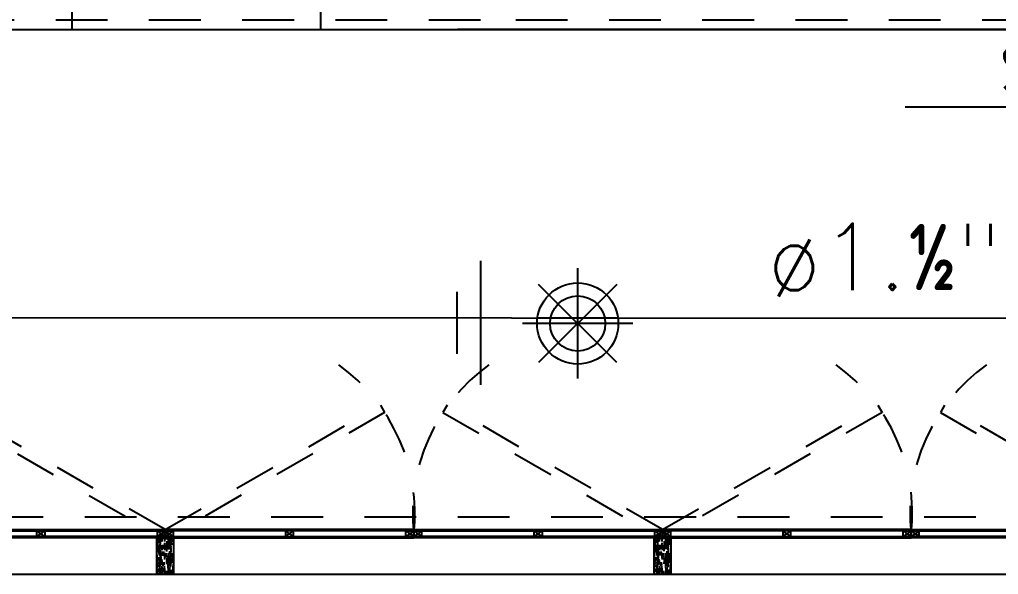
# Model space of a CAD drawing. Header units: millimetres. Extents: x 188.6 to 263.2, y 40.1 to 120.1.
# Drawn here: x 207.915 to 210.276, y 86.58 to 87.919 of the extents above; entities that cross this region are included whole.
import ezdxf
from ezdxf.enums import TextEntityAlignment as Align

# ---------------------------------------------------------------- set-up
doc = ezdxf.new("R2010")
doc.units = ezdxf.units.MM
doc.set_wipeout_variables(frame=1)
doc.linetypes.add('HIDDEN2', pattern=[0.1875, 0.125, -0.0625])
doc.linetypes.add('XREF-TIPO$0$HIDDEN', pattern=[0.375, 0.25, -0.125])
for name, color, linetype in [('_XREF_APTOS 603 E 604$0$A-MC-ALVENARIA', 8, 'Continuous'), ('_XREF_APTOS 603 E 604$0$R-MC-REBOCO', 8, 'Continuous'), ('_XREF_APTOS 603 E 604$0$XREF-TIPO$0$V-MC-VISTA2', 8, 'Continuous'), ('ARQ', 8, 'Continuous'), ('ESTR-VIGAS', 11, 'HIDDEN2'), ('ESTRUTURA', 7, 'Continuous'), ('SPK', 10, 'Continuous'), ('SPK-COL', 7, 'Continuous'), ('SPK-CONEXAO', 10, 'Continuous'), ('SPK-INTERNO', 244, 'Continuous'), ('SPK-TEXTO', 7, 'Continuous'), ('SPK-TUBO-TETO', 12, 'Continuous')]:
    doc.layers.add(name, color=color, linetype=linetype)
doc.styles.add('60-75', font='romans.shx', dxfattribs={"height": 0.12})
doc.styles.add('ROMANS', font='ROMANS.SHX', dxfattribs={"height": 0.15})

# ---------------------------------------------------------------- blocks, each defined once
blk = doc.blocks.new('COBERTURA_29-09-2016')
at = {"layer": 'ESTR-VIGAS'}
for points in [[(0.2000002499999987, 1.540000500000004), (2.435000250000003, 1.540000500000004)], [(2.435000250000003, 1.540000500000004), (4.545000000000012, 1.540000500000004)], [(5.570000250000017, 0.3400005000000021), (0.2000002499999987, 0.3400005000000021)]]:
    blk.add_lwpolyline(points, dxfattribs=at)
blk = doc.blocks.new('XREF-TIPO$0$A$C17B41C2F')
at = {"color": 0}
for p, q in [((-0.0500000473812179, 0.0168749634176493), (-0.0305222213037268, 0.0031507220119238)), ((-0.0305222213037268, 0.0168749634176493), (-0.0500000473812179, 0.0031507220119238)), ((0.2402610395802185, 0.0031372644007206), (0.2597388656577095, 0.0168749634176493)), ((0.2597388656577095, 0.0031372644007206), (0.2402610395802185, 0.0168749634176493))]:
    blk.add_line(p, q, dxfattribs=at)
at = {"color": 0, "ltscale": 0.5}
for p, q in [((0.5305221265416549, 0.0168749634176493), (0.5499999526191459, 0.0031507220119238)), ((0.5499999526191459, 0.0168749634176493), (0.5305221265416549, 0.0031507220119238))]:
    blk.add_line(p, q, dxfattribs=at)
for points in [[(-0.0500000473812179, -3.53902578e-08), (0.5499999526191459, -3.53902578e-08), (0.5499999526191459, 0.0199999641627073), (-0.0500000473812179, 0.0199999641627073)], [(-0.0500000473812179, 0.0031507220119238), (0.5499999526191459, 0.0031249653548002), (0.5499999526191459, 0.0168749634176493), (-0.0500000473812179, 0.0168749634176493), (-0.0500000473812179, 0.0031507220119238)], [(0.5499999526191459, 0.0031507220119238), (0.5305221265416549, 0.0031507220119238), (0.5305221265416549, 0.0168749634176493), (0.5499999526191459, 0.0168749634176493)]]:
    blk.add_lwpolyline(points, close=True, dxfattribs=at)
at = {"color": 0}
for points in [[(-0.0305222213037268, 0.0031507220119238), (-0.0500000473812179, 0.0031507220119238), (-0.0500000473812179, 0.0168749634176493), (-0.0305222213037268, 0.0168749634176493)], [(0.2597388656577095, 0.0168749634176493), (0.2402610395802185, 0.0168749634176493), (0.2402610395802185, 0.0031372644007206), (0.2597388656577095, 0.0031372644007206)]]:
    blk.add_lwpolyline(points, close=True, dxfattribs=at)
blk = doc.blocks.new('A$C0BE265FA')
at = {"layer": 'ARQ'}
h = blk.add_hatch(dxfattribs=at)
h.set_pattern_fill('WOOD8', color=256, scale=0.04, angle=90, pattern_type=2)
h.set_pattern_definition([(79.69520000000003, (-3.106099219261067, -1.29750255785484), (0.0399997950214397, 0.2400000384339161), [0.00447212, -0.4427414399999975]), (90, (-3.105299219339029, -1.293102557878909), (-0.04, 0.04), [0.0044, -0.0356]), (108.4348999999999, (-3.105299219339029, -1.288702557902752), (-0.0399999361289083, 0.0800000173837185), [0.00379472, -0.1226963599999994]), (262.875, (-3.106499219280066, -1.285102556568062), (0.0399999312757586, 0.2800000151938114), [0.00322492, -0.3192654]), (264.8056, (-3.106899219299067, -1.288302556720053), (0.0399998089879781, 0.4000000268017958), [0.00441816, -0.4373962800000001]), (284.0361999999999, (-3.107299219318064, -1.292702556695758), (0.0399999222944498, -0.1200000218395896), [0.00494772, -0.15997648]), (99.46229999999994, (-3.106099219261067, -1.294302557702849), (-0.0399999255680974, 0.2000000309478123), [0.00243312, -0.2408774]), (83.65980000000005, (-3.106499219280066, -1.291902558054744), (-0.0400000631583878, -0.3199999761042569), [0.00362216, -0.35859324]), (275.7106, (-3.106099219261067, -1.288302556720053), (0.0400000525866517, -0.3599999769398341), [0.00401996, -0.3979750799999975]), (258.6901000000001, (-3.105699219358484, -1.292302557374795), (0.0399999052864643, 0.1600000300892381), [0.0020396, -0.2019211599999988]), (84.8056, (-3.105699219358484, -1.301102557327793), (-0.0399998089879779, -0.4000000268017958), [0.00441816, -0.4373962800000001]), (78.69009999999997, (-3.105299219339029, -1.296702557351864), (-0.0399999052864644, -0.160000030089238), [0.0040792, -0.19988156]), (90, (-3.104499219301033, -1.292702556695758), (-0.04, 0.04), [0.0048, -0.0352]), (110.5559999999999, (-3.104499219301033, -1.287902557398864), (-0.0799998398568635, 0.2000000737816969), [0.0034176, -0.3383425599999999]), (93.81409999999993, (-3.105699219358484, -1.284702557246873), (-0.0400002449589481, 0.5599999736578523), [0.00601332, -0.59531852]), (84.8056, (-3.106099219261067, -1.278702558126723), (-0.0399998089879779, -0.4000000268017958), [0.00441816, -0.4373962800000001]), (90, (-3.105699219358484, -1.27430255815011), (-0.04, 0.04), [0.0044, -0.0356]), (95.19439999999994, (-3.105699219358484, -1.309902557279883), (-0.039999808987978, 0.4000000268017958), [0.00441816, -0.4373962800000001]), (84.8056, (-3.106099219261067, -1.305502557303725), (-0.0399998089879779, -0.4000000268017958), [0.00441816, -0.4373962800000001]), (90, (-3.106499219280066, -1.309902557279883), (-0.04, 0.04), [0.0024, -0.0376]), (95.19439999999994, (-3.106499219280066, -1.307502557631778), (-0.039999808987978, 0.4000000268017958), [0.00441816, -0.4373962800000001]), (90, (-3.106899219299067, -1.303102557655846), (-0.04, 0.04), [0.004, -0.036]), (100.3048, (-3.106899219299067, -1.29910255699974), (0.0399997950214397, -0.2400000384339161), [0.00447212, -0.44274144]), (95.19439999999994, (-3.107699219337063, -1.294702557023811), (-0.039999808987978, 0.4000000268017958), [0.00441816, -0.4373962800000001]), (84.8056, (-3.108099219356062, -1.290302557048107), (-0.0399998089879779, -0.4000000268017958), [0.00441816, -0.4373962800000001]), (84.8056, (-3.107699219337063, -1.285902557071721), (-0.0399998089879779, -0.4000000268017958), [0.00441816, -0.4373962800000001]), (81.86989999999993, (-3.107299219318064, -1.281502557095109), (-0.03999997423262201, -0.2399999910584448), [0.00565684, -0.2771858399999974]), (90, (-3.106499219280066, -1.275902557294784), (-0.04, 0.04), [0.006, -0.034]), (77.47120000000002, (-3.082499219303826, -1.277502556439685), (0.0399999841217957, 0.2000000128163639), [0.0036878, -0.36509396]), (84.28939999999999, (-3.081699219266282, -1.273902556966731), (-0.0400000525866517, -0.3599999769398341), [0.00401996, -0.3979750800000001]), (98.13009999999994, (-3.082499219303826, -1.277502556439685), (-0.0399999742326217, 0.2399999910584448), [0.00282844, -0.2800142800000001]), (99.46229999999994, (-3.082899219323278, -1.274702557471072), (-0.0399999255680974, 0.2000000309478123), [0.0048662, -0.23844428]), (90, (-3.083699219360823, -1.309902557279883), (-0.04, 0.04), [0.0048, -0.0352]), (80.5377, (-3.083699219360823, -1.305102557982762), (-0.0399999255680975, -0.2000000309478122), [0.00243312, -0.2408774]), (291.8014, (-3.083299219342278, -1.302702556472695), (-0.039999996420026, 0.1200000109204308), [0.00215408, -0.21325252]), (282.9946000000001, (-3.082499219303826, -1.304702556799838), (-0.0799999031031338, 0.3600000307099759), [0.00533668, -0.5283298799999999]), (82.87500000000001, (-3.082499219303826, -1.273102556463072), (-0.0399999312757587, -0.2800000151938114), [0.00322492, -0.3192654]), (97.12499999999991, (-3.082499219303826, -1.273102556463072), (-0.0399999312757586, 0.2800000151938114), [0.00322492, -0.3192654]), (90, (-3.082899219323278, -1.309902557279883), (-0.04, 0.04), [0.0032, -0.0368]), (284.0361999999999, (-3.082899219323278, -1.30670255712789), (0.0399999222944498, -0.1200000218395896), [0.00329848, -0.16162576]), (86.63350000000004, (-3.084099219264317, -1.301102557327793), (-0.0400004385341794, -0.6399999728787479), [0.00681176, -0.6743637199999949]), (87.70940000000003, (-3.083699219360823, -1.294302557702849), (-0.0399998301250331, -0.9600000051670294), [0.010008, -0.9907916800000002]), (93.17979999999955, (-3.083299219342278, -1.284302557926821), (-0.0399996416930524, 0.6800000201079799), [0.00721112, -0.7138991599999974]), (99.46229999999994, (-3.083699219360823, -1.277102557118722), (-0.0399999255680974, 0.2000000309478123), [0.00729932, -0.2360112]), (100.3048, (-3.080099219306247, -1.309902557279883), (0.0399997950214397, -0.2400000384339161), [0.00447212, -0.44274144]), (105.9454, (-3.080899219345154, -1.305502557303725), (0.0399999955718552, -0.1600000050660861), [0.00582408, -0.28538032]), (90, (-3.082499219303826, -1.299902557503854), (-0.04, 0.04), [0.0052, -0.0348]), (81.86989999999993, (-3.082499219303826, -1.294702557023811), (-0.03999997423262201, -0.2399999910584448), [0.00565684, -0.2771858399999974]), (93.57629999999935, (-3.081699219266282, -1.289102557223714), (-0.0399996286932699, 0.600000026173364), [0.00641248, -0.6348362799999994]), (81.25380000000001, (-3.082099219284826, -1.282702556919729), (0.0400001678823012, 0.279999973454254), [0.00526116, -0.5208566799999949]), (75.96380000000005, (-3.081299219364153, -1.277502556439685), (-0.0399999222944498, -0.1200000218395896), [0.00494772, -0.15997648]), (90, (-3.080099219306247, -1.272702557143019), (-0.04, 0.04), [0.0028, -0.0372]), (264.8056, (-3.084099219264317, -1.301102557327793), (0.0399998089879781, 0.4000000268017958), [0.00883628, -0.4329781600000003]), (85.23639999999993, (-3.086499219261439, -1.309902557279883), (-0.0399996613064505, -0.4400000378527836), [0.00963328, -0.4720305200000002]), (90, (-3.085699219340312, -1.300302556823907), (-0.04, 0.04), [0.0092, -0.0308]), (94.08559999999996, (-3.085699219340312, -1.291102557550857), (-0.0399998452941669, 0.5200000059605934), [0.0112285199999999, -0.5501981999999951]), (90, (-3.086499219261439, -1.279902557951117), (-0.04, 0.04), [0.01, -0.03]), (97.12499999999991, (-3.078099219328123, -1.309902557279883), (-0.0399999312757586, 0.2800000151938114), [0.00967472, -0.3128156]), (96.34019999999997, (-3.07929921926825, -1.300302556823907), (-0.0400000631583877, 0.3199999761042569), [0.00724432, -0.3549710800000001]), (87.51039999999998, (-3.080099219306247, -1.293102557878909), (-0.0400007146107917, -0.8799999791882172), [0.00920868, -0.91166048]), (83.48020000000005, (-3.079699219288158, -1.283902556743668), (-0.1199999810097492, -1.039999991634944), [0.01409112, -1.395022079999999]), (93.01279999999981, (-3.104099219282488, -1.309902557279883), (-0.0400001641951632, 0.7200000004678956), [0.00761052, -0.7534413999999995]), (81.86989999999993, (-3.104499219301033, -1.302302557151732), (-0.03999997423262201, -0.2399999910584448), [0.0084852799999999, -0.2743574399999974]), (87.61409999999995, (-3.103299219359996, -1.293902556519697), (-0.0399993108224176, -0.9200000209549773), [0.0096083199999999, -0.9512246399999952]), (100.6197, (-3.102899219341906, -1.284302557926821), (0.0800003233247349, -0.4399999361847267), [0.00651152, -0.64464128]), (90, (-3.104099219282488, -1.277902557623064), (-0.04, 0.04), [0.008, -0.032]), (86.82020000000004, (-3.1088992192781, -1.309902557279883), (-0.0399996416930523, -0.6800000201079799), [0.00721112, -0.713899159999995]), (96.00899999999996, (-3.108499219259101, -1.302702556472695), (0.0399999726992737, -0.3999999900362416), [0.007642, -0.75655692]), (96.7098, (-3.10929921929619, -1.295102558206735), (0.0399997552497613, -0.3600000399100522), [0.00684688, -0.6778428000000001]), (84.28939999999999, (-3.110099219335097, -1.288302556720053), (-0.0400000525866517, -0.3599999769398341), [0.00803992, -0.39395512]), (77.90519999999998, (-3.10929921929619, -1.280302557270715), (-0.0800002693395147, -0.359999944064556), [0.00572712, -0.56698572]), (99.46229999999994, (-3.108099219356062, -1.274702557471072), (-0.0399999255680974, 0.2000000309478123), [0.0048662, -0.23844428]), (93.81409999999993, (-3.10129921926591, -1.309902557279883), (-0.0400002449589481, 0.5599999736578523), [0.00601332, -0.59531852]), (77.19570000000002, (-3.101699219283998, -1.303902558158823), (-0.1200002955069241, -0.519999913875351), [0.0090244, -0.89341672]), (90, (-3.099699219305874, -1.295102558206735), (-0.04, 0.04), [0.01, -0.03]), (95.44029999999985, (-3.099699219305874, -1.285102556568062), (0.0399997348496507, -0.4400000124883264), [0.008438, -0.8353629199999995]), (96.7098, (-3.100499219344328, -1.27670255779867), (0.0399997552497613, -0.3600000399100522), [0.00684688, -0.6778428000000001]), (90, (-3.111699219294221, -1.309902557279883), (-0.04, 0.04), [0.0068, -0.0332]), (98.13009999999994, (-3.111699219294221, -1.303102557655846), (-0.0399999742326217, 0.2399999910584448), [0.01131372, -0.2715289999999999]), (87.61409999999995, (-3.113299219252893, -1.291902558054744), (-0.0399993108224176, -0.9200000209549773), [0.0096083199999999, -0.9512246399999952]), (84.47250000000003, (-3.112899219351219, -1.282302557598768), (0.0799994151865981, 0.840000068775989), [0.01245792, -1.233335]), (96.8428, (-3.075299219312, -1.309902557279883), (0.0800003199169901, -0.6799999746191423), [0.0100717599999999, -0.9971025199999948]), (90, (-3.076499219368087, -1.299902557503854), (-0.04, 0.04), [0.0112, -0.0288]), (86.34780000000003, (-3.076499219368087, -1.288702557902752), (-0.0799994919411372, -1.240000037688629), [0.0188382399999999, -1.864987639999988]), (90, (-3.089299219278017, -1.309902557279883), (-0.04, 0.04), [0.0096, -0.0304]), (94.76359999999987, (-3.089299219278017, -1.300302556823907), (-0.0399996613064504, 0.4400000378527836), [0.0096332799999999, -0.4720305199999979]), (88.15239999999996, (-3.090099219316015, -1.290702556367705), (-0.0399997735908692, -1.200000018572352), [0.01240644, -1.22823856]), (87.2737, (-3.089699219297016, -1.278302556943117), (-0.0399998407090877, -0.8000000117989386), [0.00840952, -0.8325423200000001]), (84.8056, (-3.095699219349171, -1.309902557279883), (-0.0399998089879779, -0.4000000268017958), [0.00883628, -0.4329781600000002]), (90, (-3.094899219311174, -1.301102557327793), (-0.04, 0.04), [0.0128, -0.0272]), (91.90919999999942, (-3.094899219311174, -1.288302556720053), (-0.0400009696431283, 1.159999961263149), [0.01200668, -1.188659799999997]), (93.57629999999935, (-3.095299219330172, -1.276302556615064), (-0.0399996286932699, 0.600000026173364), [0.00641248, -0.6348362799999994])])
h.paths.add_polyline_path([(-3.035299219273837, -1.22670986957496), (-3.075299219312, -1.22670986957496), (-3.075299219312, -1.314855188201817), (-3.035299219273837, -1.314855188201817)])
h = blk.add_hatch(dxfattribs=at)
h.set_pattern_fill('WOOD8', color=256, scale=0.04, angle=90, pattern_type=2)
h.set_pattern_definition([(79.69520000000003, (-1.906099219259885, -1.29737767449501), (0.0399997950214397, 0.2400000384339161), [0.00447212, -0.4427414399999975]), (90, (-1.905299219338303, -1.292977674519079), (-0.04, 0.04), [0.0044, -0.0356]), (108.4348999999999, (-1.905299219338303, -1.28857767454292), (-0.0399999361289083, 0.0800000173837185), [0.00379472, -0.1226963599999994]), (262.875, (-1.906499219279339, -1.284977673206866), (0.0399999312757586, 0.2800000151938114), [0.00322492, -0.3192654]), (264.8056, (-1.906899219298338, -1.288177673359995), (0.0399998089879781, 0.4000000268017958), [0.00441816, -0.4373962800000001]), (284.0361999999999, (-1.907299219316881, -1.292577673335926), (0.0399999222944498, -0.1200000218395896), [0.00494772, -0.15997648]), (99.46229999999994, (-1.906099219259885, -1.294177674343018), (-0.0399999255680974, 0.2000000309478123), [0.00243312, -0.2408774]), (83.65980000000005, (-1.906499219279339, -1.291777674694684), (-0.0400000631583878, -0.3199999761042569), [0.00362216, -0.35859324]), (275.7106, (-1.906099219259885, -1.288177673359995), (0.0400000525866517, -0.3599999769398341), [0.00401996, -0.3979750799999975]), (258.6901000000001, (-1.90569921935821, -1.292177674014965), (0.0399999052864643, 0.1600000300892381), [0.0020396, -0.2019211599999988]), (84.8056, (-1.90569921935821, -1.300977673967962), (-0.0399998089879779, -0.4000000268017958), [0.00441816, -0.4373962800000001]), (78.69009999999997, (-1.905299219338303, -1.296577673990667), (-0.0399999052864644, -0.160000030089238), [0.0040792, -0.19988156]), (90, (-1.904499219300305, -1.292577673335926), (-0.04, 0.04), [0.0048, -0.0352]), (110.5559999999999, (-1.904499219300305, -1.287777674039034), (-0.0799998398568635, 0.2000000737816969), [0.0034176, -0.3383425599999999]), (93.81409999999993, (-1.90569921935821, -1.284577673887042), (-0.0400002449589481, 0.5599999736578523), [0.00601332, -0.59531852]), (84.8056, (-1.906099219259885, -1.278577674765982), (-0.0399998089879779, -0.4000000268017958), [0.00441816, -0.4373962800000001]), (90, (-1.90569921935821, -1.274177674790052), (-0.04, 0.04), [0.0044, -0.0356]), (95.19439999999994, (-1.90569921935821, -1.309777673920051), (-0.039999808987978, 0.4000000268017958), [0.00441816, -0.4373962800000001]), (84.8056, (-1.906099219259885, -1.305377673943666), (-0.0399998089879779, -0.4000000268017958), [0.00441816, -0.4373962800000001]), (90, (-1.906499219279339, -1.309777673920051), (-0.04, 0.04), [0.0024, -0.0376]), (95.19439999999994, (-1.906499219279339, -1.30737767427081), (-0.039999808987978, 0.4000000268017958), [0.00441816, -0.4373962800000001]), (90, (-1.906899219298338, -1.302977674295106), (-0.04, 0.04), [0.004, -0.036]), (100.3048, (-1.906899219298338, -1.298977673639909), (0.0399997950214397, -0.2400000384339161), [0.00447212, -0.44274144]), (95.19439999999994, (-1.90769921933588, -1.29457767366398), (-0.039999808987978, 0.4000000268017958), [0.00441816, -0.4373962800000001]), (84.8056, (-1.908099219355334, -1.290177673686912), (-0.0399998089879779, -0.4000000268017958), [0.00441816, -0.4373962800000001]), (84.8056, (-1.90769921933588, -1.28577767371098), (-0.0399998089879779, -0.4000000268017958), [0.00441816, -0.4373962800000001]), (81.86989999999993, (-1.907299219316881, -1.28137767373505), (-0.03999997423262201, -0.2399999910584448), [0.00565684, -0.2771858399999974]), (90, (-1.906499219279339, -1.275777673934952), (-0.04, 0.04), [0.006, -0.034]), (77.47120000000002, (-1.882499219303099, -1.277377673079854), (0.0399999841217957, 0.2000000128163639), [0.0036878, -0.36509396]), (84.28939999999999, (-1.881699219265101, -1.273777673606899), (-0.0400000525866517, -0.3599999769398341), [0.00401996, -0.3979750800000001]), (98.13009999999994, (-1.882499219303099, -1.277377673079854), (-0.0399999742326217, 0.2399999910584448), [0.00282844, -0.2800142800000001]), (99.46229999999994, (-1.882899219322098, -1.274577674111014), (-0.0399999255680974, 0.2000000309478123), [0.0048662, -0.23844428]), (90, (-1.883699219360095, -1.309777673920051), (-0.04, 0.04), [0.0048, -0.0352]), (80.5377, (-1.883699219360095, -1.304977674622705), (-0.0399999255680975, -0.2000000309478122), [0.00243312, -0.2408774]), (291.8014, (-1.883299219341096, -1.302577673111954), (-0.039999996420026, 0.1200000109204308), [0.00215408, -0.21325252]), (282.9946000000001, (-1.882499219303099, -1.304577673440007), (-0.0799999031031338, 0.3600000307099759), [0.00533668, -0.5283298799999999]), (82.87500000000001, (-1.882499219303099, -1.272977673103014), (-0.0399999312757587, -0.2800000151938114), [0.00322492, -0.3192654]), (97.12499999999991, (-1.882499219303099, -1.272977673103014), (-0.0399999312757586, 0.2800000151938114), [0.00322492, -0.3192654]), (90, (-1.882899219322098, -1.309777673920051), (-0.04, 0.04), [0.0032, -0.0368]), (284.0361999999999, (-1.882899219322098, -1.30657767376806), (0.0399999222944498, -0.1200000218395896), [0.00329848, -0.16162576]), (86.63350000000004, (-1.884099219263134, -1.300977673967962), (-0.0400004385341794, -0.6399999728787479), [0.00681176, -0.6743637199999949]), (87.70940000000003, (-1.883699219360095, -1.294177674343018), (-0.0399998301250331, -0.9600000051670294), [0.010008, -0.9907916800000002]), (93.17979999999955, (-1.883299219341096, -1.284177674566989), (-0.0399996416930524, 0.6800000201079799), [0.00721112, -0.7138991599999974]), (99.46229999999994, (-1.883699219360095, -1.276977673758892), (-0.0399999255680974, 0.2000000309478123), [0.00729932, -0.2360112]), (100.3048, (-1.880099219305975, -1.309777673920051), (0.0399997950214397, -0.2400000384339161), [0.00447212, -0.44274144]), (105.9454, (-1.880899219344428, -1.305377673943666), (0.0399999955718552, -0.1600000050660861), [0.00582408, -0.28538032]), (90, (-1.882499219303099, -1.299777674142659), (-0.04, 0.04), [0.0052, -0.0348]), (81.86989999999993, (-1.882499219303099, -1.29457767366398), (-0.03999997423262201, -0.2399999910584448), [0.00565684, -0.2771858399999974]), (93.57629999999935, (-1.881699219265101, -1.288977673862972), (-0.0399996286932699, 0.600000026173364), [0.00641248, -0.6348362799999994]), (81.25380000000001, (-1.8820992192841, -1.282577673558989), (0.0400001678823012, 0.279999973454254), [0.00526116, -0.5208566799999949]), (75.96380000000005, (-1.881299219362971, -1.277377673079854), (-0.0399999222944498, -0.1200000218395896), [0.00494772, -0.15997648]), (90, (-1.880099219305975, -1.27257767378296), (-0.04, 0.04), [0.0028, -0.0372]), (264.8056, (-1.884099219263134, -1.300977673967962), (0.0399998089879781, 0.4000000268017958), [0.00883628, -0.4329781600000003]), (85.23639999999993, (-1.886499219261168, -1.309777673920051), (-0.0399996613064505, -0.4400000378527836), [0.00963328, -0.4720305200000002]), (90, (-1.885699219339129, -1.300177673464077), (-0.04, 0.04), [0.0092, -0.0308]), (94.08559999999996, (-1.885699219339129, -1.290977674191025), (-0.0399998452941669, 0.5200000059605934), [0.0112285199999999, -0.5501981999999951]), (90, (-1.886499219261168, -1.279777674589922), (-0.04, 0.04), [0.01, -0.03]), (97.12499999999991, (-1.87809921932694, -1.309777673920051), (-0.0399999312757586, 0.2800000151938114), [0.00967472, -0.3128156]), (96.34019999999997, (-1.879299219268431, -1.300177673464077), (-0.0400000631583877, 0.3199999761042569), [0.00724432, -0.3549710800000001]), (87.51039999999998, (-1.880099219305975, -1.292977674519079), (-0.0400007146107917, -0.8799999791882172), [0.00920868, -0.91166048]), (83.48020000000005, (-1.879699219286975, -1.283777673383837), (-0.1199999810097492, -1.039999991634944), [0.01409112, -1.395022079999999]), (93.01279999999981, (-1.904099219282215, -1.309777673920051), (-0.0400001641951632, 0.7200000004678956), [0.00761052, -0.7534413999999995]), (81.86989999999993, (-1.904499219300305, -1.302177673791675), (-0.03999997423262201, -0.2399999910584448), [0.0084852799999999, -0.2743574399999974]), (87.61409999999995, (-1.903299219360178, -1.293777673159866), (-0.0399993108224176, -0.9200000209549773), [0.0096083199999999, -0.9512246399999952]), (100.6197, (-1.902899219341178, -1.284177674566989), (0.0800003233247349, -0.4399999361847267), [0.00651152, -0.64464128]), (90, (-1.904099219282215, -1.277777674263005), (-0.04, 0.04), [0.008, -0.032]), (86.82020000000004, (-1.908899219276918, -1.309777673920051), (-0.0399996416930523, -0.6800000201079799), [0.00721112, -0.713899159999995]), (96.00899999999996, (-1.908499219258374, -1.302577673111954), (0.0399999726992737, -0.3999999900362416), [0.007642, -0.75655692]), (96.7098, (-1.909299219295916, -1.294977674846677), (0.0399997552497613, -0.3600000399100522), [0.00684688, -0.6778428000000001]), (84.28939999999999, (-1.910099219334369, -1.288177673359995), (-0.0400000525866517, -0.3599999769398341), [0.00803992, -0.39395512]), (77.90519999999998, (-1.909299219295916, -1.280177673910883), (-0.0800002693395147, -0.359999944064556), [0.00572712, -0.56698572]), (99.46229999999994, (-1.908099219355334, -1.274577674111014), (-0.0399999255680974, 0.2000000309478123), [0.0048662, -0.23844428]), (93.81409999999993, (-1.901299219265183, -1.309777673920051), (-0.0400002449589481, 0.5599999736578523), [0.00601332, -0.59531852]), (77.19570000000002, (-1.901699219284181, -1.303777674798765), (-0.1200002955069241, -0.519999913875351), [0.0090244, -0.89341672]), (90, (-1.899699219305148, -1.294977674846677), (-0.04, 0.04), [0.01, -0.03]), (95.44029999999985, (-1.899699219305148, -1.284977673206866), (0.0399997348496507, -0.4400000124883264), [0.008438, -0.8353629199999995]), (96.7098, (-1.900499219343146, -1.27657767443793), (0.0399997552497613, -0.3600000399100522), [0.00684688, -0.6778428000000001]), (90, (-1.911699219293949, -1.309777673920051), (-0.04, 0.04), [0.0068, -0.0332]), (98.13009999999994, (-1.911699219293949, -1.302977674295106), (-0.0399999742326217, 0.2399999910584448), [0.01131372, -0.2715289999999999]), (87.61409999999995, (-1.913299219253076, -1.291777674694684), (-0.0399993108224176, -0.9200000209549773), [0.0096083199999999, -0.9512246399999952]), (84.47250000000003, (-1.912899219351401, -1.282177674238937), (0.0799994151865981, 0.840000068775989), [0.01245792, -1.233335]), (96.8428, (-1.875299219311273, -1.309777673920051), (0.0800003199169901, -0.6799999746191423), [0.0100717599999999, -0.9971025199999948]), (90, (-1.876499219367815, -1.299777674142659), (-0.04, 0.04), [0.0112, -0.0288]), (86.34780000000003, (-1.876499219367815, -1.28857767454292), (-0.0799994919411372, -1.240000037688629), [0.0188382399999999, -1.864987639999988]), (90, (-1.88929921927729, -1.309777673920051), (-0.04, 0.04), [0.0096, -0.0304]), (94.76359999999987, (-1.88929921927729, -1.300177673464077), (-0.0399996613064504, 0.4400000378527836), [0.0096332799999999, -0.4720305199999979]), (88.15239999999996, (-1.890099219315288, -1.290577673007873), (-0.0399997735908692, -1.200000018572352), [0.01240644, -1.22823856]), (87.2737, (-1.889699219295834, -1.27817767358283), (-0.0399998407090877, -0.8000000117989386), [0.00840952, -0.8325423200000001]), (84.8056, (-1.895699219348898, -1.309777673920051), (-0.0399998089879779, -0.4000000268017958), [0.00883628, -0.4329781600000002]), (90, (-1.89489921930999, -1.300977673967962), (-0.04, 0.04), [0.0128, -0.0272]), (91.90919999999942, (-1.89489921930999, -1.288177673359995), (-0.0400009696431283, 1.159999961263149), [0.01200668, -1.188659799999997]), (93.57629999999935, (-1.895299219329444, -1.276177673255005), (-0.0399996286932699, 0.600000026173364), [0.00641248, -0.6348362799999994])])
h.paths.add_polyline_path([(-1.83529921927311, -1.226584986214902), (-1.875299219311273, -1.226584986214902), (-1.875299219311273, -1.314855188201817), (-1.83529921927311, -1.314855188201817)])
at = {"layer": '_XREF_APTOS 603 E 604$0$A-MC-ALVENARIA'}
for p, q in [((-3.279764353774226, -0.0001134764715971), (-3.279781483855913, 0.1898864274080552)), ((-2.679777522727817, 0), (-2.679777522727817, 0.1899999046509038))]:
    blk.add_line(p, q, dxfattribs=at)
at = {"layer": '_XREF_APTOS 603 E 604$0$R-MC-REBOCO'}
for p, q in [((-6.185019937576727, 1.3824319e-09), (0, 0)), ((0, 0), (-2.349999951995414, 0))]:
    blk.add_line(p, q, dxfattribs=at)
at = {"layer": '_XREF_APTOS 603 E 604$0$XREF-TIPO$0$V-MC-VISTA2'}
blk.add_line((-3.659999951996723, 0), (-2.349999951995414, 0), dxfattribs=at)
at = {"layer": 'ARQ'}
blk.add_line((-0.6152992081993034, -1.314729704954742), (-4.295299230385352, -1.314729231964747), dxfattribs=at)
at = {"layer": 'ARQ', "linetype": 'XREF-TIPO$0$HIDDEN', "ltscale": 0.3}
for points in [[(-3.584914461339848, -0.9240303777107784), (-3.065299219069402, -1.22403037771096), (-3.055299219293373, -1.206709870021995), (-3.574914461563365, -0.9067098700220412)], [(-3.584914461339848, -0.9240303777107784), (-3.065299219069402, -1.22403037771096), (-3.055299219293373, -1.206709870021995), (-3.574914461563365, -0.9067098700220412)], [(-2.52568397724508, -0.9239054943500375), (-3.045299219515982, -1.223905494349992), (-3.055299219292009, -1.206584986661936), (-2.535683977022016, -0.9065849866619828)], [(-2.52568397724508, -0.9239054943500375), (-3.045299219515982, -1.223905494349992), (-3.055299219292009, -1.206584986661936), (-2.535683977022016, -0.9065849866619828)], [(-2.384914461339121, -0.9239054943500375), (-1.865299219068219, -1.223905494349992), (-1.85529921929219, -1.206584986661936), (-2.374914461562183, -0.9065849866619828)], [(-2.384914461339121, -0.9239054943500375), (-1.865299219068219, -1.223905494349992), (-1.85529921929219, -1.206584986661936), (-2.374914461562183, -0.9065849866619828)], [(-1.325683977244352, -0.9237806109899792), (-1.845299219515254, -1.223780610989932), (-1.85529921929219, -1.206460103300741), (-1.33568397702129, -0.9064601033019244)], [(-1.325683977244352, -0.9237806109899792), (-1.845299219515254, -1.223780610989932), (-1.85529921929219, -1.206460103300741), (-1.33568397702129, -0.9064601033019244)], [(-1.184914461338393, -0.9237806109899792), (-0.6652992190679471, -1.223780610989932), (-0.6552992192910096, -1.206460103300741), (-1.174914461562366, -0.9064601033019244)], [(-1.184914461338393, -0.9237806109899792), (-0.6652992190679471, -1.223780610989932), (-0.6552992192910096, -1.206460103300741), (-1.174914461562366, -0.9064601033019244)]]:
    blk.add_lwpolyline(points, close=True, dxfattribs=at)
at = {"layer": 'ARQ'}
for points in [[(-3.075299219312, -1.22670986957496), (-3.035299219273837, -1.22670986957496), (-3.035299219273837, -1.314855188201817), (-3.075299219312, -1.314855188201817)], [(-3.075299219312, -1.22670986957496), (-3.035299219273837, -1.22670986957496), (-3.035299219273837, -1.314855188201817), (-3.075299219312, -1.314855188201817)], [(-1.875299219311273, -1.226584986214902), (-1.83529921927311, -1.226584986214902), (-1.83529921927311, -1.314855188201817), (-1.875299219311273, -1.314855188201817)], [(-1.875299219311273, -1.226584986214902), (-1.83529921927311, -1.226584986214902), (-1.83529921927311, -1.314855188201817), (-1.875299219311273, -1.314855188201817)]]:
    blk.add_lwpolyline(points, close=True, dxfattribs=at)
at = {"layer": 'ARQ', "linetype": 'XREF-TIPO$0$HIDDEN', "ltscale": 0.3}
for centre, start, end in [((-2.892136181053047, -1.166947879946974), 353.5159045416102, 54.44784364410227), ((-2.018462257532064, -1.166947879946974), 125.5521563558977, 186.4840954583898), ((-1.692136181051863, -1.166822996586915), 353.5159045416102, 54.44784364410227), ((-0.818462257531337, -1.166822996586915), 125.5521563558977, 186.4840954583898)]:
    blk.add_arc(centre, 0.4395487031621693, start, end, dxfattribs=at)
at = {"layer": 'ARQ', "xscale": -1}
for p in [(-3.105299266674137, -1.226709834184929), (-1.905299266672955, -1.226584950823961), (-0.7052992666722278, -1.226460067463904)]:
    blk.add_blockref('XREF-TIPO$0$A$C17B41C2F', p, dxfattribs=at)
at = {"layer": 'ARQ'}
for p in [(-3.005299171911246, -1.226584950823961), (-1.805299171910974, -1.226460067463904)]:
    blk.add_blockref('XREF-TIPO$0$A$C17B41C2F', p, dxfattribs=at)
blk = doc.blocks.new('SPK')
blk.add_wipeout([(-0.06921631928335215, 0.06920484753231643), (-0.06731210151277799, 0.07105806251086433), (-0.06731209800041053, 0.07105806583753327), (-0.06584547272539164, 0.07241898753122777), (-0.06584547717545063, 0.07241898348574383), (-0.06355536024178221, 0.07443658997529257), (-0.06355535802305745, 0.07443659186938989), (-0.06178372632609453, 0.07591328621059512), (-0.06178371935187907, 0.07591329188585771), (-0.059604059364282605, 0.07763615421118564), (-0.059604052922157244, 0.07763615915630467), (-0.057868626553498885, 0.0789380043148733), (-0.05786862655349896, 0.07893800431487347), (-0.05456747691208451, 0.08125468463474972), (-0.05456747691208451, 0.08125468463474972), (-0.05245113255746503, 0.08263643447597735), (-0.050711400261287835, 0.08371517629968528), (-0.05071140026128795, 0.08371517629968545), (-0.04810922361487613, 0.08523699048403133), (-0.04810922361487635, 0.08523699048403166), (-0.045293378345958146, 0.08676587315118978), (-0.04529337405728622, 0.08676587538965908), (-0.04313176547683107, 0.08786030140235868), (-0.041566869621955334, 0.08861128525923384), (-0.039893902695405714, 0.0893768621522173), (-0.039893895279199114, 0.08937686546206036), (-0.03642099757998274, 0.09084725730428866), (-0.036420989921164305, 0.09084726037434854), (-0.034084600995894825, 0.09174929156979023), (-0.031753209664861615, 0.0925818940277785), (-0.030248909561753308, 0.09308418432697207), (-0.028074781809412027, 0.09376274824904618), (-0.026606389728518927, 0.09418989626389296), (-0.026606389728518965, 0.09418989626389307), (-0.02440373708014133, 0.09478438958685809), (-0.022556553882416182, 0.09524082264243061), (-0.022556548385220525, 0.09524082394421302), (-0.020347394105657567, 0.09573705963915774), (-0.020347394105657623, 0.09573705963915813), (-0.01830519409725452, 0.09614838255070396), (-0.01830518611924107, 0.09614838406941484), (-0.014773231863054027, 0.09675396283482446), (-0.014773225577882017, 0.09675396379438461), (-0.011409130045493045, 0.09720801941135848), (-0.00995641275684457, 0.09736751753969974), (-0.008285420553617593, 0.09752390396731375), (-0.00828541803627163, 0.0975239041811568), (-0.005796119197604823, 0.09770343352199307), (-0.0046998623551388775, 0.0977622926446986), (-0.0046998623551388775, 0.09776229264469893), (-0.0026587878056059237, 0.09783907018754823), (-0.002658787805605904, 0.09783907018754862), (-0.0010208938404785593, 0.0978698619445999), (-0.0010208902677861975, 0.09786986198186254), (-1.95773314936126e-17, 0.09787518571702725), (0.0016126167120473725, 0.09786190142885376), (0.003836511818827926, 0.09779997383348649), (0.003836520063716248, 0.09779997351009206), (0.008357409638574769, 0.09751776188895045), (0.01131808733397664, 0.09721866045791705), (0.011318095656939458, 0.0972186594890807), (0.015505192888470614, 0.09663937772149161), (0.017459965009229528, 0.09630543918440848), (0.017459965009229587, 0.09630543918440887), (0.02071532323414791, 0.09565813206111917), (0.022762524683221468, 0.09519181170240248), (0.024752358013840233, 0.09469395830988825), (0.024752358013840233, 0.0946939583098883), (0.027403241933047422, 0.09396118406877596), (0.027403246981906895, 0.09396118259648445), (0.030625742530395947, 0.09296089836359434), (0.03236062875758614, 0.09237135899517807), (0.03236062875758614, 0.09237135899517807), (0.03542315673200045, 0.09124091275156276), (0.037277051928814565, 0.09049940665463607), (0.03727705192881465, 0.0904994066546363), (0.03978837168133429, 0.0894238858499592), (0.04215015321460666, 0.08833535781434909), (0.04215016132987424, 0.08833535394256448), (0.04508444155702481, 0.08686820334352374), (0.04693080343807575, 0.08589136521565921), (0.049020861886943635, 0.08471604922137965), (0.05131187690282688, 0.08334852464399178), (0.05298137461486883, 0.08229752930102979), (0.054876424867120265, 0.08104638230440608), (0.056630428966484715, 0.07983082421633858), (0.05663042896648478, 0.07983082421633869), (0.05915105587284406, 0.07798179910868397), (0.061483518019655556, 0.07615659716367817), (0.06589565979793029, 0.0723733314196946), (0.06693544266660909, 0.07141292341822636), (0.06693544266660933, 0.07141292341822658), (0.06921631928335215, 0.06920484753231643), (0.06921632031475566, 0.06920484650091285), (0.06921632031475566, 0.06920484650091285), (0.06921632031475566, 0.06920484650091285), (0.07167990202852521, 0.06665028156712216), (0.07167990516973417, 0.06665027818944969), (0.07389502049397918, 0.06418606446698627), (0.07389502049397935, 0.06418606446698638), (0.07526289174529664, 0.06257682457028624), (0.0752628917452968, 0.06257682457028635), (0.0765021030335111, 0.06105591677770361), (0.07650209796698434, 0.06105592312478825), (0.0785096499557136, 0.058452470761432895), (0.0785096532153728, 0.05845246638412405), (0.08054059153300575, 0.05562134972858468), (0.08054059153300575, 0.05562134972858468), (0.08054059153300615, 0.05562134972858501), (0.0825583624869015, 0.05258049050320368), (0.0825583671889887, 0.05258048312191049), (0.08412137316877644, 0.05004242206822032), (0.08412137391463757, 0.050042420814714134), (0.08551790711486881, 0.0476171464628341), (0.08652139239360497, 0.04576894293190259), (0.0865213963124378, 0.04576893552561448), (0.08774913525562407, 0.04336924945274445), (0.08774913739956683, 0.043369245116045146), (0.08774913739956683, 0.043369245116045146), (0.08899716012448253, 0.04074761557985476), (0.08899716303726742, 0.04074760921980963), (0.09010088094243594, 0.038245932286181006), (0.0901008809424361, 0.03824593228618109), (0.091469226393567, 0.03484793635111538), (0.09146922865777773, 0.034847930409946076), (0.09266677317857659, 0.03152686775725266), (0.0932428424216427, 0.029780642094789922), (0.09378728154269568, 0.028019645442201924), (0.0937872815426957, 0.028019645442201924), (0.0937872815426957, 0.028019645442201924), (0.09475210401836161, 0.024561613003699218), (0.09475210401836161, 0.024561613003699218), (0.09475210401836161, 0.024561613003699218), (0.09519506023515854, 0.022785418762682585), (0.09519506155081119, 0.02278541326879005), (0.09570098842839143, 0.02055837326779611), (0.09605385402477037, 0.018842038194278654), (0.09642327001057713, 0.01685123001164837), (0.09667837368468835, 0.015321165724416996), (0.09694583770297525, 0.013527444835542052), (0.09694583848433248, 0.013527439240608619), (0.09723574276416788, 0.011258312602291876), (0.0972357434961699, 0.01125830628657204), (0.09751351474064672, 0.008527389601365787), (0.09751351474064687, 0.008527389601365787), (0.09776034992191193, 0.004959613987028266), (0.09776034992191193, 0.004959613987028266), (0.09786006881504858, 0.0022698966505632356), (0.09786006881504858, 0.0022698966505632356), (0.09786006881504858, -1.1471751035746491e-05), (0.097886657468063, -1.1471751035746491e-05), (0.09776776801008322, -0.004834463415599427), (0.09776776786634665, -0.004834466329306064), (0.09758096232982981, -0.007741510628955756), (0.09734306072620756, -0.010313230762184017), (0.09734306038295276, -0.01031323400565573), (0.09675643846130463, -0.01484350891905925), (0.09675643846130479, -0.014843508919059278), (0.09592425058363038, -0.0195136731713563), (0.09592425058363051, -0.019513673171356355), (0.09494539878945127, -0.023826781091498245), (0.09494539878945127, -0.023826781091498245), (0.0940216595427765, -0.027246104979556013), (0.09402165954277739, -0.027246104979556013), (0.09302547434581943, -0.030475529803191986), (0.0930254743458196, -0.03047552980319207), (0.09114594315173272, -0.03570761660242061), (0.09114594065683441, -0.03570762297285107), (0.08974019508484599, -0.03910744464344115), (0.08974019343707337, -0.03910744842570721), (0.08798175422577256, -0.04291844826564925), (0.08798175422577278, -0.04291844826564936), (0.08606677157814868, -0.046640953201987995), (0.08439658578251308, -0.04959991817280726), (0.08202376746768356, -0.05343337063788975), (0.08202376746768363, -0.053433370637889804), (0.07942061203779446, -0.05723178364997625), (0.07764636876407136, -0.059617168861494346), (0.07764636876407136, -0.0596171688614944), (0.07399769482625816, -0.0640906327214314), (0.0739976921255234, -0.06409063584020067), (0.07399769117066934, -0.06409063694285247), (0.06903842818124302, -0.06904989993227884), (0.0692163192833521, -0.06922779103438795), (0.06750319022401371, -0.07089953153440516), (0.06750319517856693, -0.07089952681642894), (0.0664293541778784, -0.0719068027105618), (0.0650949072474711, -0.0731172222821192), (0.06396552650382145, -0.07410741718233944), (0.06267473564115454, -0.07520239688553108), (0.061009588301878595, -0.07655967777511692), (0.05972334354970685, -0.07756738671252392), (0.0584261007701192, -0.07854928722275424), (0.056376513511830574, -0.08003325900001142), (0.05458746301695336, -0.08126420457672397), (0.05303706299137276, -0.08228460016802908), (0.051464363311682235, -0.08327741328293169), (0.04880667328631014, -0.08486255514419704), (0.046463758169640074, -0.08616782315372129), (0.044346514447141744, -0.08727649548139071), (0.04152956435084485, -0.08865171653352144), (0.03887130844710283, -0.08984920931092817), (0.03695465232019754, -0.09065446035006226), (0.0339322413366023, -0.09182868532313511), (0.03393223569543872, -0.09182868740789983), (0.031501503908738265, -0.0926907734410984), (0.028283865193476018, -0.09372284075174564), (0.024375949499406222, -0.09481448223209772), (0.02157806619742783, -0.09549018544916474), (0.018989002243635866, -0.09603863199261074), (0.015420552798588, -0.0966758615833618), (0.012639927452640972, -0.09707861317521659), (0.010106425176210182, -0.09737500640558448), (0.0064142995011060395, -0.09768774559571147), (0.0029499875495515465, -0.0978536675753703), (-1.95773314936126e-17, -0.0978536675753703), (-0.002119244925081541, -0.0978751857170272), (-0.008370066898137922, -0.09753961994626478), (-0.013053321220063203, -0.09702388598445076), (-0.016899559631689, -0.09642828872050879), (-0.018992318425401503, -0.09603797617089915), (-0.02183843385512763, -0.09543096932372873), (-0.021838440524248263, -0.09543096779738243), (-0.025647977446621624, -0.09447828583496465), (-0.027477616234217628, -0.09396240743746138), (-0.030476595573434295, -0.09303283936366168), (-0.03416818309942205, -0.0917411451067944), (-0.03666595209605284, -0.09077162637386448), (-0.03981096102862125, -0.08943677629201875), (-0.04403531657902437, -0.0874339437136551), (-0.04511720920347617, -0.08688054072244576), (-0.048079723013642266, -0.08527657566348833), (-0.05110340847581528, -0.08349943107705957), (-0.053011609606985914, -0.08230100302413532), (-0.05526392557501935, -0.08080563144286358), (-0.059025701769944476, -0.0780996542169858), (-0.060282891856834546, -0.07713326283272123), (-0.06188816118032037, -0.07585112639152444), (-0.0639843883432034, -0.07409112994824915), (-0.06651446830083071, -0.07182806605157085), (-0.06756304146559165, -0.0708424899435518), (-0.06921631928335258, -0.06922779103438834), (-0.07184129006119555, -0.06649926576326812), (-0.07553082910536091, -0.06227616130239119), (-0.0755308309609932, -0.062276159051396995), (-0.07918997829956001, -0.05755054584147554), (-0.079189979156959, -0.05755054466145293), (-0.08132994695696992, -0.05448382655828027), (-0.08132994695697003, -0.054483826558280324), (-0.08478375806794071, -0.04893500471981002), (-0.08654238492580377, -0.0457521901715405), (-0.08654238492580381, -0.0457521901715405), (-0.08654238560739363, -0.04575218888195845), (-0.08907062432685377, -0.04060976718685924), (-0.08907062623991056, -0.040609762989707976), (-0.0912370617926328, -0.03547407551496251), (-0.09123706482825422, -0.03547406770501002), (-0.0929948395167175, -0.030568918200795547), (-0.09299484228645057, -0.03056890977172208), (-0.09441107675243024, -0.025863866160773935), (-0.09533629543084832, -0.022210311445756997), (-0.0962027503101428, -0.01808987165352202), (-0.0967256198579447, -0.01504317735506741), (-0.09717510200699667, -0.01179269665338234), (-0.09763018723439565, -0.007029373785568421), (-0.09778785004151214, -0.004408526962033282), (-0.097886657468063, -1.1471751035746491e-05), (-0.09783348083033958, 0.0032146309890373204), (-0.09766161076283629, 0.006622342647802287), (-0.09766161016972631, 0.006622351379430652), (-0.09737399186904216, 0.009993697800629892), (-0.0973739918690423, 0.009993697800629892), (-0.0969365054885607, 0.013594101148928228), (-0.09648499581208014, 0.01649438458581498), (-0.09602346214901483, 0.01899622214345567), (-0.0953868634835784, 0.021969064753679685), (-0.09474773223215838, 0.024578464140159628), (-0.09400754073477735, 0.027271856404985445), (-0.09318474029980804, 0.029961881173307336), (-0.09318473985317066, 0.02996188256186863), (-0.0918799189013422, 0.03375061072254179), (-0.09187991890134233, 0.0337506107225419), (-0.08908765395008447, 0.04054944076261388), (-0.0877975064593546, 0.04327126810897708), (-0.08651457944275087, 0.04578181655755609), (-0.08417963551029749, 0.04994437551055467), (-0.08417963551029749, 0.04994437551055467), (-0.08417963551029752, 0.04994437551055467), (-0.08185360235447803, 0.053670792469699496), (-0.08185360235447822, 0.05367079246969969), (-0.07940673109796137, 0.057228101680341315), (-0.07940672666597488, 0.0572281078287013), (-0.07576826953903736, 0.06196406407827082), (-0.0757682695390374, 0.061964064078270875), (-0.07249512344885643, 0.06576279971132992), (-0.0691346974556115, 0.06912322570457574)]).dxf.layer = 'SPK'
at = {"layer": 'SPK'}
blk.add_circle((0, 0), 0.097886657468063, dxfattribs=at)
at = {"layer": 'SPK-INTERNO'}
for p, q in [((0, 0.133203512122364), (0, -0.133203512122364)), ((-0.0941891066995879, 0.0941891066995879), (0.0941891066995879, -0.0941891066995879)), ((-0.0941891066995879, -0.0941891066995879), (0.0941891066995879, 0.0941891066995879)), ((-0.133203512122364, 0), (0.133203512122364, 0))]:
    blk.add_line(p, q, dxfattribs=at)
blk.add_circle((0, 0), 0.0666017560611825, dxfattribs=at)
blk = doc.blocks.new('RED')
for p, q in [((0, -0.2000000000000455), (0, 0.2000000000000455)), ((0.0765973255338395, -0.1000000000001364), (0.0765973255338395, 0.1000000000001364))]:
    blk.add_line(p, q)
blk = doc.blocks.new('INDU')
at = {"color": 7}
blk.add_line((-0.0049999999999955, 0), (0.0049999999999955, 0), dxfattribs=at)
at = {"style": 'ROMANS'}
for tag, p in [('TQ-01', (0, 0.0011890419920064)), ('100', (0, -0.0017175051823415))]:
    blk.add_attdef(tag, text='', height=0.0015, dxfattribs=at).set_placement(p, align=Align.MIDDLE)

msp = doc.modelspace()

# ---------------------------------------------------------------- block references
at = {"layer": 'ESTRUTURA'}
msp.add_blockref('COBERTURA_29-09-2016', (206.6770096204037, 86.37836843792485), dxfattribs=at)

# ---------------------------------------------------------------- next in the draw order: block references
at = {"layer": 'ARQ'}
msp.add_blockref('A$C0BE265FA', (211.3213003042506, 87.89474862344903), dxfattribs=at)

# ---------------------------------------------------------------- next in the draw order: block references
at = {"layer": 'SPK', "rotation": 180}
msp.add_blockref('SPK', (209.2613617131728, 87.18558303809336), dxfattribs=at)
at = {"layer": 'SPK-COL', "xscale": 75, "yscale": 75, "zscale": 75}
msp.add_blockref('INDU', (210.4261200433029, 87.70837424612895), dxfattribs=at).add_auto_attribs({'100': 'ø3"', 'TQ-01': 'SPK'})
at = {"layer": 'SPK-CONEXAO', "xscale": 0.75, "yscale": 0.75, "zscale": 0.75, "rotation": 180}
msp.add_blockref('RED', (209.0270150088104, 87.18708882363667), dxfattribs=at)

# ---------------------------------------------------------------- next in the draw order: texts
at = {"layer": 'SPK-TEXTO', "style": '60-75'}
msp.add_text('ø1.½"', height=0.16, dxfattribs=at).set_placement((209.7187116520332, 87.26599723801814))

# ---------------------------------------------------------------- next in the draw order: linework, layer by layer
at = {"layer": 'SPK-TUBO-TETO'}
msp.add_lwpolyline([(233.886388164541, 87.18718669478125), (198.4793234652516, 87.20308955438914)], dxfattribs=at)

doc.saveas('drawing.dxf')
